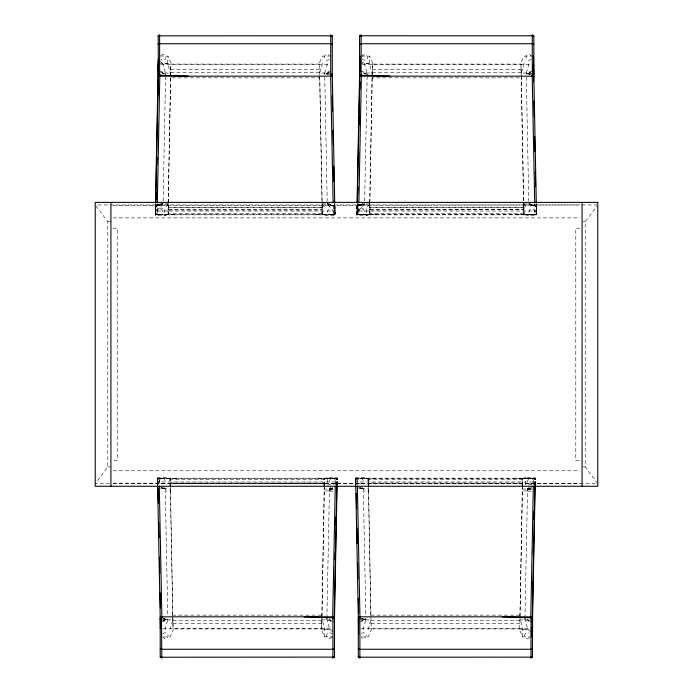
<?xml version="1.0" encoding="UTF-8"?>
<svg xmlns="http://www.w3.org/2000/svg" width="693" height="693" viewBox="0 0 693 693"><rect width="100%" height="100%" fill="white"/><g stroke="black" fill="none" stroke-linecap="round" stroke-linejoin="round"><path stroke-width="0.52" stroke-dasharray="3.46 2.6" d="M165.61 74.818L165.61 74.116L159.459 71.743M333.047 621.257L326.897 618.884L326.897 618.182M367.169 74.818L367.169 74.116L365.601 73.51M531.133 621.257L524.982 618.884L524.982 618.182M536.425 206.341L528.811 203.144M165.618 74.549L165.61 74.116M326.897 618.451L326.897 618.884M367.169 74.549L361.018 71.743M524.982 618.451L524.982 618.884M161.174 203.707L155.457 206.081L155.275 215.168L164.778 215.289L167.905 214.622L168.13 203.118M362.725 203.707L357.008 206.081L356.834 215.168L366.337 215.289L369.464 214.622L369.69 203.118M168.087 203.803L162.976 204.106L155.431 206.505L155.371 210.646L159.607 208.143L163.046 203.612M335.031 214.839L157.112 214.839L157.32 203.525M335.273 485.178L335.395 478.161L157.476 478.161M337.093 485.455L337.231 477.832L327.728 477.711L324.601 478.378L324.549 485.464M369.638 203.803L364.535 204.106L356.999 206.514L356.93 210.646L361.166 208.143L362.889 206.072M536.581 214.839L358.671 214.839L358.87 203.525M533.359 485.178L533.471 478.161L355.561 478.161M535.178 485.455L535.317 477.832L525.814 477.711L522.687 478.378L522.557 484.953M322.002 213.6L168.477 213.6L168.607 207.051M323.908 485.949L324.029 479.4L170.513 479.4M337.101 484.433L337.136 482.354M523.553 213.6L370.027 213.6L370.157 207.051M521.994 485.949L522.115 479.4L368.589 479.4L368.581 478.577M535.187 484.433L535.221 482.354L530.985 484.857L525.666 484.788L525.814 477.711L522.132 478.577L522.305 485.966M167.905 214.509L155.293 214.345L155.431 206.505M319.716 75.745L322.063 207.675L168.26 207.675L170.591 76.715M321.916 616.285L324.203 487.491M337.093 485.516L337.214 478.655L324.601 478.491M369.464 214.509L356.852 214.345L356.99 206.505L364.535 204.106L364.596 203.612M521.266 75.745L523.613 207.675L369.819 207.675L372.15 76.715M520.001 616.285L522.288 487.491M535.178 485.516L535.299 478.655L522.687 478.491M155.275 215.168L155.509 203.586M156.055 203.855L155.864 213.574L157.112 214.839L155.544 213.565L157.112 214.839L156.02 214.475A1.247 1.247 0 0 1 155.656 214.05A1.039 1.031 0 0 1 155.544 213.565L157.12 214.839L155.544 213.565L155.743 203.465M163.124 200.97L165.61 74.948M168.139 202.668L170.902 62.691L167.931 56.116L159.477 56.003M168.113 214.232L168.295 206.575M324.22 485.966L324.168 478.508L327.728 477.711L327.581 484.788L332.9 484.857L337.127 482.363M324.463 485.698L321.613 630.309L324.575 636.884L334.095 637.006M326.897 618.052L329.409 490.99L324.359 490.93M336.547 484.823L336.555 479.036A0.996 0.996 0 0 0 336.287 478.707L335.395 478.161L336.963 479.435L336.85 485.213M337.093 485.109L337.231 477.832M356.834 215.168L357.06 203.586M357.605 203.855L357.415 213.574L358.671 214.839L357.103 213.565L358.671 214.839L357.571 214.475A1.247 1.247 0 0 1 357.207 214.05A1.039 1.031 0 0 1 357.103 213.565L358.671 214.839L357.103 213.565L357.302 203.465M364.683 200.97L367.16 74.948M369.698 202.668L372.453 62.691L369.49 56.116L359.97 55.994M369.672 214.232L369.854 206.575M522.548 485.698L519.689 630.309L522.661 636.884L531.124 636.997M522.635 485.464L522.765 478.456L515.852 478.161M524.982 618.052L527.486 490.99L522.444 490.93M534.624 484.823L534.641 479.036A0.996 0.996 0 0 0 534.372 478.707L533.48 478.161L535.048 479.435L534.935 485.213M535.178 485.109L535.317 477.832M155.293 214.345L155.449 206.341M168.035 204.166L164.934 208.212L164.778 215.289L168.46 214.423M168.234 209.65L168.243 209.139M324.263 483.861L324.272 483.35M337.093 484.702L337.214 478.655M356.852 214.345L357.008 206.341M369.594 204.166L366.484 208.212L366.337 215.289L370.019 214.423M369.793 209.65L369.802 209.139M522.349 483.861L522.357 483.35M535.178 484.702L535.299 478.655M170.66 74.983L167.775 63.228L167.931 56.116M324.575 636.884L324.731 629.772L321.855 618.017M372.21 74.983L369.334 63.228L369.49 56.116M522.661 636.884L522.817 629.772L519.932 618.017M333.229 489.145L329.418 490.583L329.53 488.894L331.176 486.928M532.267 488.782L527.503 490.583L527.616 488.894L529.261 486.928M329.418 490.583L329.53 488.894L333.307 487.69L329.53 488.894L324.428 489.197M527.503 490.583L527.616 488.894L531.392 487.69M329.106 72.418L324.705 74.549M522.513 489.197L527.616 488.894L531.358 487.699L527.616 488.894M162.976 204.106L155.449 206.514L163.028 203.733M355.665 479.435L357.233 478.161L357.345 485.178M322.548 63.228L319.698 73.103L324.748 73.042L331.263 70.79M324.757 73.016L327.59 63.167M164.917 629.833L167.758 619.984M169.967 629.772L172.817 619.897L167.767 619.958L161.244 622.21M524.099 63.228L521.249 73.103L526.299 73.042L532.813 70.79M363.002 629.833L365.843 619.984M526.308 73.016L529.149 63.167M368.052 629.772L370.894 619.897L365.852 619.958L359.329 622.21M157.995 484.823L157.891 479.426L158.68 478.239L157.58 479.435L159.147 478.161L159.26 485.178M334.424 203.855L334.615 213.574L333.827 214.761L334.936 213.565L333.359 214.839L334.936 213.565L333.368 214.839L333.16 203.525M535.984 203.855L536.174 213.574L534.909 214.839L536.486 213.565L534.909 214.839L534.719 203.525M357.571 214.475L535.793 214.544L536.486 213.565L534.918 214.839L536.486 213.565A1.152 1.152 0 0 1 536.027 214.449M170.331 486.425L170.435 478.525L170.617 485.23M523.432 207.051L523.631 214.475L523.735 206.575M155.544 213.565L157.112 214.839L156.237 214.544L334.234 214.544L334.936 213.565A1.152 1.152 0 0 1 334.476 214.449M95.859 205.804L107.787 221.734L107.787 466.909L95.227 483.679L109.884 483.679M597.773 483.679L585.213 466.909L585.213 221.734L597.141 205.804M158.03 478.542L159.147 478.161L157.58 479.435A1.152 1.152 0 0 1 158.039 478.551M325.831 74.056L328.421 72.765L326.472 73.692M527.39 74.056L529.98 72.765L528.023 73.692M166.675 618.944L164.085 620.235L166.043 619.308M364.761 618.944L362.17 620.235L364.128 619.308M356.133 478.525L357.233 478.161L356.626 478.265M329.435 490.09L333.246 488.504M527.52 490.09L532.276 488.106M326.273 73.51L329.331 72.332M155.457 206.081L163.072 203.144M530.881 72.332L526.264 74.549M530.656 72.418L526.264 74.116L526.264 74.818M357.008 206.081L364.622 203.144M329.444 489.856L333.246 488.383M162.526 620.919L167.801 618.451M163.184 620.668L167.801 618.884L167.801 618.182M527.529 489.856L533.212 487.664M364.319 619.49L365.887 618.451M361.27 620.668L365.887 618.884L365.887 618.182M155.475 205.301L160.239 203.499M357.025 205.301L361.789 203.499M534.918 214.839L535.984 214.501M334.433 214.501L333.359 214.839L334.459 214.475L333.368 214.839L333.939 214.726M322.02 214.423L321.873 207.051M356.99 206.505L364.527 204.114L361.166 208.143L366.484 208.212M326.62 74.342L330.362 73.415M528.17 74.342L531.912 73.415M162.153 619.585L165.887 618.658M360.239 619.585L363.972 618.658M327.538 74.428L329.426 74.082M530.041 74.255L529.097 74.428L530.985 74.082M158.541 478.265L159.147 478.161L157.58 479.435L158.273 478.456L336.27 478.456L335.395 478.161L336.963 479.435L336.512 478.542A1.247 1.247 0 0 1 336.85 478.95A1.039 1.031 0 0 1 336.963 479.435L335.395 478.161L336.963 479.435M315.731 214.839L322.652 214.544L322.496 206.566M517.29 214.839L524.203 214.544L524.055 206.566M176.776 478.161L169.863 478.456L170.01 486.434M374.861 478.161L367.948 478.456L368.096 486.434M330.847 56.003L322.392 56.116L319.421 62.691L322.418 214.622L325.545 215.289L335.048 215.168L334.866 206.081L327.252 203.144M533.463 55.994L523.943 56.116L520.98 62.691L523.969 214.622L527.096 215.289L536.599 215.168L536.425 206.289M322.236 203.803L327.347 204.106L334.892 206.505L335.031 214.345L322.418 214.509M523.795 203.803L528.898 204.106L534.52 205.899M523.969 214.509L536.581 214.345L536.443 206.505L528.898 204.106L536.443 206.505L536.503 210.646M157.597 484.433L157.467 477.832L166.961 477.711L170.097 478.378L173.085 630.309L170.123 636.884L160.603 637.006M170.097 478.491L157.476 478.655L157.606 485.516M355.674 484.433L355.552 477.832L365.046 477.711L368.174 478.378L371.171 630.309L368.2 636.884L358.688 637.006M355.682 485.516L355.561 478.655L368.182 478.491M163.522 486.928L165.168 488.894L165.28 490.583L165.168 488.894L161.426 487.699L165.168 488.894L170.227 488.834L170.339 490.93L165.289 490.99L167.749 615.904M361.607 486.928L363.253 488.894L363.366 490.583L363.253 488.894L359.476 487.69L363.253 488.894L368.304 488.834L368.425 490.93L363.375 490.99L365.835 615.904M333.307 211.036L334.884 211.027L155.596 211.027L157.172 211.036M534.866 211.036L536.434 211.027L357.146 211.027L358.723 211.036M159.199 481.964L157.623 481.973L336.911 481.973L335.343 481.964M357.285 481.964L355.708 481.973L534.996 481.973L533.428 481.964M113.089 205.474L579.911 204.963L96.275 204.963M319.447 64.077L170.876 64.077L170.608 77.85L319.716 77.85M160.672 64.536L329.651 64.536M362.231 64.536L531.202 64.536M170.773 69.465L319.551 69.465M372.332 69.465L521.101 69.465M170.712 72.462L319.612 72.462M372.271 72.462L521.162 72.462M582.068 204.963L596.725 204.963M168.269 207.657L322.063 207.657M369.819 207.657L523.613 207.657M168.564 209.217L321.916 209.217M370.114 209.217L523.475 209.217M168.546 209.988L321.933 209.988M370.105 209.988L523.484 209.676M322.652 214.31L334.26 214.293A0.918 0.918 0 0 0 334.632 213.574M524.203 214.31L535.81 214.293A0.918 0.918 0 0 0 536.183 213.574M113.089 217.862L579.911 217.862M107.787 221.734L110.932 221.734M583.116 221.734L585.213 221.734M113.028 228.188L117.212 228.188L117.212 460.455L113.028 460.455M579.972 228.188L575.788 228.188L575.788 460.455L579.972 460.455M107.787 466.909L110.932 466.909M583.116 466.909L585.213 466.909M113.089 470.781L579.911 470.781M169.863 478.69L158.273 478.69A0.918 0.918 0 0 0 157.883 479.426M367.948 478.69L356.358 478.69A0.918 0.918 0 0 0 355.968 479.426M522.765 478.69L534.355 478.69L534.736 479.426M170.582 483.012L323.96 483.012M368.589 479.4L368.667 483.012L522.046 483.012M113.089 483.679L596.725 483.679M170.591 483.783L323.952 483.783M368.667 483.012L368.676 483.783L522.037 483.783M370.885 615.15L519.984 615.15M172.903 620.538L321.795 620.538M370.989 620.538L519.88 620.538M172.964 623.535L321.734 623.535M371.041 623.535L519.819 623.535M162.855 628.464L331.834 628.464M360.94 628.464L528.854 628.464M371.153 628.923L519.715 628.923M113.089 483.168L579.911 483.679M360.758 61.088L364.284 63.167L369.334 63.228M359.814 63.687L372.436 63.843M159.208 61.088L162.734 63.167L167.775 63.228M159.312 63.695L170.876 63.843M360.611 70.79L367.134 73.042L372.184 73.103M159.061 70.79L165.575 73.042L170.625 73.103M159.607 208.143L164.934 208.212M519.967 619.897L525.017 619.958L531.531 622.21M321.881 619.897L326.931 619.958L333.446 622.21M519.715 629.157L531.28 629.305M522.817 629.772L527.867 629.833L531.392 631.912M321.63 629.157L334.243 629.313M324.731 629.772L329.781 629.833L333.307 631.912M376.299 214.839L357.796 214.31A0.996 0.996 0 0 1 357.501 213.964L357.415 213.574M174.74 214.839L156.237 214.31A0.996 0.996 0 0 1 155.951 213.964L155.864 213.574M317.766 478.161L336.27 478.69L336.651 479.426M535.048 479.435L533.48 478.161L534.598 478.542A1.247 1.247 0 0 1 534.935 478.95A1.039 1.031 0 0 1 535.048 479.435L533.48 478.161L535.048 479.435L533.48 478.161L534.355 478.456L356.358 478.456L356.081 484.823M527.486 490.99L532.207 491.727M329.409 490.99L333.177 491.58M335.395 478.161L336.486 478.525M358.671 214.839L357.103 213.565M156.055 214.509L157.12 214.839M533.471 478.161L534.537 478.491M161.391 487.69L165.159 488.886M530.803 204.712L536.434 206.514L534.52 205.899M334.953 210.646L334.892 206.505L327.347 204.106L327.278 203.612M334.875 206.514L327.295 203.733M361.339 488.288L359.511 487.699L363.253 488.894M161.426 487.699L163.262 488.288M332.969 205.899L327.347 204.106L330.717 208.143L328.984 206.072M160.993 72.332L164.05 73.51M357.657 487.664L363.34 489.856M159.572 487.664L165.255 489.856M364.535 73.25L363.453 72.765L365.41 73.692M527.616 619.75L528.69 620.235L526.741 619.308M329.53 619.75L330.613 620.235L328.655 619.308M163.851 73.692L161.902 72.765L164.492 74.056M528.837 203.612L532.267 208.143M523.839 204.166L526.949 208.212M322.288 204.166L325.389 208.212M525.017 619.958L524.982 619.161L527.867 629.833M364.284 63.167L367.169 73.839L367.134 73.042M326.931 619.958L326.897 619.161L329.781 629.833M162.734 63.167L165.618 73.839L165.575 73.042M334.875 206.341L335.031 214.345M536.287 203.525L536.599 215.168M526.308 77.096L528.75 200.97M368.676 483.783L368.702 485.23M368.269 479.184L368.278 479.634M368.347 483.264L368.364 483.861M355.552 477.832L355.778 485.187M355.561 478.655L355.682 484.702M334.736 203.525L335.048 215.168M324.757 77.096L327.2 200.97M322.236 209.217L322.245 209.736M157.467 477.832L157.692 485.187M368.537 485.343L370.885 617.255M170.452 485.343L172.8 617.255M368.667 483.177L368.676 483.688M355.648 482.354L355.691 485.455M157.562 482.354L157.606 485.455M324.714 74.116L324.714 74.818M361.365 633.575A2.841 2.841 0 0 1 365.376 633.593A2.841 2.841 0 0 1 365.358 637.612A2.841 2.841 0 0 1 361.339 637.595M355.648 479.435A1.152 1.152 0 0 1 356.124 478.551M529.469 637.586A2.841 2.841 0 0 1 525.502 637.621A2.841 2.841 0 0 1 525.372 633.662A2.841 2.841 0 0 1 529.331 633.428M162.89 634.06A2.841 2.841 0 0 1 167.134 633.445A2.841 2.841 0 0 1 167.134 637.742A2.841 2.841 0 0 1 162.89 637.127M331.774 637.101A2.841 2.841 0 0 1 327.529 637.716A2.841 2.841 0 0 1 327.529 633.428A2.841 2.841 0 0 1 331.774 634.034M329.236 59.425A2.841 2.841 0 0 1 325.216 59.407A2.841 2.841 0 0 1 325.242 55.388A2.841 2.841 0 0 1 329.253 55.405M161.131 55.414A2.841 2.841 0 0 1 165.142 55.431A2.841 2.841 0 0 1 165.125 59.451A2.841 2.841 0 0 1 161.105 59.425M531.176 58.94A2.841 2.841 0 0 1 526.931 59.555A2.841 2.841 0 0 1 526.931 55.258A2.841 2.841 0 0 1 531.176 55.873M361.954 56.627A2.841 2.841 0 0 1 366.328 55.119A2.841 2.841 0 0 1 366.328 59.745A2.841 2.841 0 0 1 361.954 58.229M167.801 619.161L167.767 619.958L167.801 619.161M324.714 73.519L324.748 73.042L324.714 73.519M365.887 619.161L365.852 619.958L365.887 619.161M526.264 73.519L526.299 73.042L526.264 73.519M321.899 615.15L321.63 628.923L173.068 628.923L172.8 615.15L321.899 615.15M372.436 64.077L372.167 77.85L521.266 77.85L520.997 64.077L372.436 64.077M159.147 478.161L158.056 478.525L159.147 478.161M164.969 618.572L163.08 618.918L164.969 618.572M363.054 618.572L361.166 618.918L363.054 618.572M529.131 483.497A2.841 2.841 0 0 0 533.385 481.037A2.841 2.841 0 0 0 529.131 478.577A2.841 2.841 0 0 0 529.131 483.497M358.913 483.489A2.841 2.841 0 0 0 363.167 481.029A2.841 2.841 0 0 0 358.913 478.568A2.841 2.841 0 0 0 358.913 483.489M331.046 483.497A2.841 2.841 0 0 0 335.299 481.037A2.841 2.841 0 0 0 331.046 478.577A2.841 2.841 0 0 0 331.046 483.497M160.828 483.489A2.841 2.841 0 0 0 165.081 481.029A2.841 2.841 0 0 0 160.828 478.568A2.841 2.841 0 0 0 160.828 483.489M158.628 214.423A2.841 2.841 0 0 0 162.89 211.963A2.841 2.841 0 0 0 158.628 209.503A2.841 2.841 0 0 0 158.628 214.423M328.361 214.076A2.841 2.841 0 0 0 333.038 212.569A2.841 2.841 0 0 0 329.392 209.269A2.841 2.841 0 0 0 328.361 214.076M360.187 214.423A2.841 2.841 0 0 0 364.44 211.963A2.841 2.841 0 0 0 360.187 209.503A2.841 2.841 0 0 0 360.187 214.423M529.911 214.076A2.841 2.841 0 0 0 534.598 212.569A2.841 2.841 0 0 0 530.951 209.269A2.841 2.841 0 0 0 529.911 214.076"/><path stroke-width="1.04" d="M155.518 202.919L158.359 58.879M155.76 202.451L158.255 76.169L159.832 74.939L157.337 202.651M156.133 199.645L156.263 193.061M156.809 165.358L156.964 157.415M157.502 130.423L157.657 122.496M158.203 94.785L158.351 87.136M335.256 486.157L332.683 618.061L334.251 616.831L336.841 485.871M334.364 595.148L334.52 587.421M335.065 559.788L335.221 551.784M335.759 524.783L335.906 516.926M336.46 489.145L336.521 485.854M334.373 622.86L337.067 486.183M357.077 202.919L359.97 55.994M357.319 202.451L359.806 76.169L361.382 74.939L358.887 202.651M357.796 194.291L357.943 186.789M358.472 159.996L358.627 152.018M359.165 124.645L359.32 117.143M359.866 89.38L360.014 81.783M533.341 486.157L530.769 618.061L532.337 616.831L534.918 485.871M532.562 589.578L532.709 582.016M533.255 554.426L533.411 546.379M533.948 519.378L534.112 510.741M535.152 486.183L532.181 637.006L532.467 622.565M158.134 70.435L158.325 60.568M159.823 75.104L158.255 76.169L332.224 76.169L331.254 75.035L330.648 74.939L330.648 76.091L333.142 202.651M332.683 617.896L334.251 616.831L160.291 616.831L161.261 617.965L161.859 618.061L161.859 616.909L159.286 486.157M359.684 70.435L359.875 60.568M361.382 75.104L359.806 76.169L533.775 76.169L532.804 75.035L532.207 74.939L532.207 76.091L534.701 202.651M530.769 617.896L532.337 616.831L358.368 616.831L359.346 617.965L359.944 618.061L359.944 616.909L357.371 486.157M331.037 75.433L332.293 74.212L332.293 35.897L331.834 35.811L158.169 35.845L158.342 74.238L158.03 65.506L158.498 64.622M359.996 65.142L359.58 65.506L360.048 64.622M531.877 628.179L532.484 627.477L532.094 628.378M334.485 618.788L332.909 617.766L334.485 618.788L333.506 617.636L334.485 618.788L334.485 657.103L161.79 657.224L160.213 657.103L160.213 618.788L161.478 617.567L161.79 658.35M532.57 627.494L532.224 618.563L530.994 617.766L532.57 618.788L531.592 617.636L532.57 618.788L532.423 657.155L358.757 657.189L358.298 657.103L358.298 618.788L359.26 617.636M358.61 627.468L358.705 618.381C361.729 616.103 355.526 621.171 359.875 617.541L359.875 658.35M533.168 64.83L533.532 74.238L532.527 75.216L533.853 74.212L533.853 35.897L533.393 35.811L360.559 35.785L359.58 35.897L359.58 74.212L360.681 75.165M533.532 74.238L532.588 75.433M158.368 75.953L158.342 76.421M359.806 76.412L359.918 75.953M334.355 627.979L334.398 627.477M332.293 74.212L331.886 74.619C328.872 76.897 335.074 71.829 330.717 75.459L330.717 34.65M533.853 74.212L532.276 75.459L532.276 34.65M160.213 618.788L160.62 618.381C163.643 616.103 157.441 621.171 161.79 617.541M533.09 71.466L533.766 71.197M334.485 657.103L332.909 657.224M532.865 73.744L533.809 73.571M158.255 76.169L159.832 76.091L159.607 74.342M359.806 76.169L361.382 76.091L361.157 74.342M334.251 616.831L332.683 616.909L332.909 618.658M532.337 616.831L530.769 616.909L530.994 618.658M533.307 75.528L533.783 76.412L533.367 76.039M160.369 616.579L160.404 617.047M358.368 616.588L358.489 617.047M158.03 35.897L159.607 35.776M359.58 35.897L361.157 35.776M531.029 657.224L532.57 657.103M533.783 76.412L533.575 81.826M159.607 43.616L158.03 43.737L332.293 43.737L330.717 43.616M361.157 43.616L359.58 43.737L533.853 43.737L532.276 43.616M332.909 649.384L334.485 649.263L160.213 649.263L161.79 649.384M530.994 649.384L532.57 649.263L358.298 649.263L359.875 649.384M361.382 75.251L389.856 76.091M159.832 75.251L188.297 76.091M502.295 616.909L530.769 617.749M304.21 616.909L332.683 617.749M532.207 76.091L533.775 76.169L532.207 74.939M330.648 76.091L332.224 76.169L330.648 74.939M359.944 616.909L358.368 616.831L359.944 618.061M161.859 616.909L160.291 616.831L161.859 618.061M532.276 35.776L533.853 35.897M330.717 35.776L332.293 35.897M359.58 65.506L359.58 74.212M158.03 74.212L159.009 75.364L158.342 74.238M358.298 657.103L359.875 657.224M160.213 657.103L161.79 657.224M531.583 619.256L532.527 619.429M359.667 71.223L360.351 71.483M532.484 621.777L531.8 621.517L532.475 621.803M159.121 75.165L158.368 74.437M533.333 64.588L533.853 65.506M358.749 628.369L358.298 627.494M160.213 627.494L160.334 627.962M533.463 55.994L536.278 202.85M533.957 101.065L534.268 117.143M534.649 136.426L534.944 151.429M535.342 171.457L535.646 186.789M356.254 493.355L356.548 508.584M356.938 528.023L357.241 543.71M357.614 562.577L357.943 579.071M358.316 598.215L358.619 613.366M355.786 485.871L358.636 634.26M332.25 73.371L334.719 202.85M332.293 95.712L332.597 110.984M332.978 130.423L333.272 145.539M333.679 166.06L333.983 181.427M334.364 200.615L334.407 202.858M158.065 487.993L158.359 503.179M158.74 522.288L159.043 537.742M159.425 557.181L159.745 573.38M160.126 592.818L160.429 608.004M157.632 486.183L160.429 628.239M582.068 202.382L582.068 486.261M530.994 617.541L530.994 658.35M361.157 34.65L361.157 75.459M332.909 617.541L332.909 658.35M159.607 34.65L159.607 75.459M110.932 202.382L110.932 486.261M597.773 202.382L95.227 202.382L95.227 486.261L597.773 486.261L597.773 202.382"/></g></svg>
